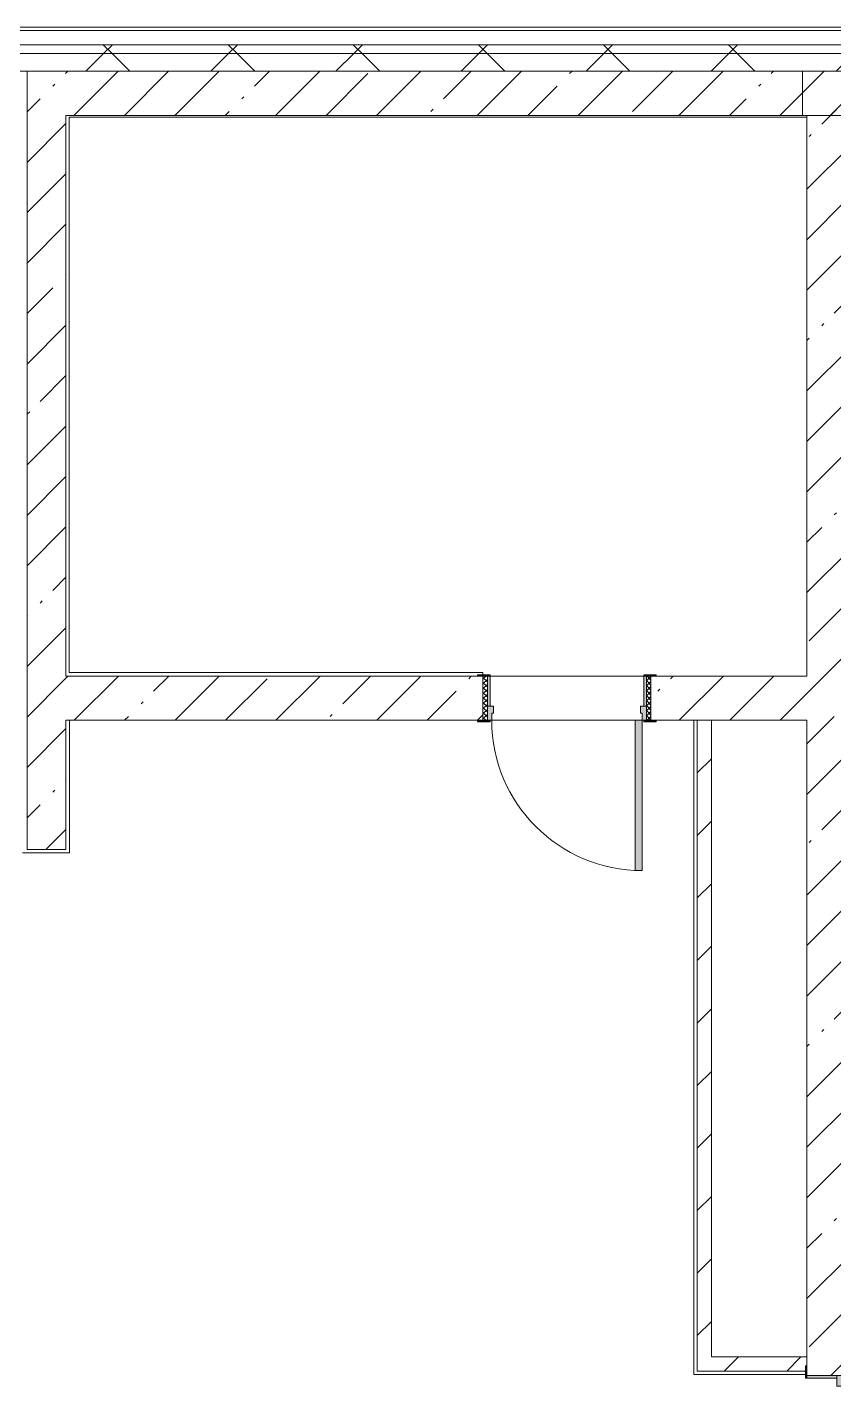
# Model space of a CAD drawing. Header units: millimetres. Extents: x -5714 to 188114, y -8553 to 29000.
# Drawn here: x 145854 to 150417, y 19695 to 27350 of the extents above; entities that cross this region are included whole.
import ezdxf

# ---------------------------------------------------------------- set-up
doc = ezdxf.new("R2010")
doc.units = ezdxf.units.MM
for name, color, linetype, lineweight, true_color in [('A-DOOR-3', 7, 'Continuous', 5, 0xaaaaaa), ('A-DOOR-4', 7, 'Continuous', 5, 0xe2e2e2), ('A-DOOR-FRAM-2', 7, 'Continuous', 5, 0xe2e2e2), ('A-DOOR-FRAM-3', 7, 'Continuous', 5, 0xaaaaaa), ('A-FLOR-2', 7, 'Continuous', 5, 0xaaaaaa)]:
    doc.layers.add(name, color=color, linetype=linetype, lineweight=lineweight, true_color=true_color)
for name, color, linetype, lineweight in [('A-WALL', 7, 'Continuous', 9), ('A-WALL-2', 7, 'Continuous', 5), ('I-WALL-2', 7, 'Continuous', 5)]:
    doc.layers.add(name, color=color, linetype=linetype, lineweight=lineweight)
pattern_1 = [(45, (61103.76, 0), (-353.5534, 353.5534), []), (135, (61103.76, 0), (-353.5534, -353.5534), [])]
pattern_2 = [(45, (61103.76, 0), (-285.1231, 285.1231), []), (45, (61388.9, 0), (-285.1231, 285.1231), [504.031, -100.806, 16.764, -84.042])]
pattern_3 = [(45, (61103.76, 0), (-176.7767, 176.7767), [])]

# ---------------------------------------------------------------- blocks, each defined once
blk = doc.blocks.new('110_Дверь_СКБ_2Ст - Д-1_л_Лестничная клетка EIS60 2-32359692-3_9_1_птичка')
at = {"layer": 'A-DOOR-4'}
for points in [[(662.5, 125), (662.5, 1025), (612.5, 1025), (612.5, 125)], [(-587.5, 525), (-637.5, 525), (-637.5, 125), (-587.5, 125)], [(712.5, -125), (712.5, 45), (697.5, 45), (697.5, -125)]]:
    blk.add_hatch(color=256, dxfattribs=at).paths.add_polyline_path(points)
h = blk.add_hatch(color=256, dxfattribs=at)
h.paths.add_polyline_path([(712.5, 125), (662.5, 125), (662.5, 75), (652.5, 75), (652.5, 45), (712.5, 45)])
h.paths.add_polyline_path([(-627.5, 45), (-627.5, 75), (-637.5, 75), (-637.5, 125), (-687.5, 125), (-687.5, 45)])
at = {"layer": 'A-DOOR-FRAM-2'}
for points in [[(-672.5, 125), (-672.5, 133), (-742.5, 133), (-742.5, 125)], [(767.5, 125), (767.5, 133), (697.5, 133), (697.5, 125)], [(-672.5, -125), (-672.5, 45), (-687.5, 45), (-687.5, -125)], [(-672.5, -133), (-672.5, -125), (-742.5, -125), (-742.5, -133)], [(767.5, -133), (767.5, -125), (697.5, -125), (697.5, -133)]]:
    blk.add_hatch(color=256, dxfattribs=at).paths.add_polyline_path(points)
at = {"layer": 'A-DOOR-3'}
for p, q in [((662.5, 1025), (612.5, 1025)), ((612.5, 1025), (612.5, 125)), ((662.5, 125), (662.5, 1025)), ((-637.5, 525), (-637.5, 125)), ((-587.5, 525), (-637.5, 525)), ((-587.5, 125), (-587.5, 525)), ((-637.5, 125), (-587.5, 125)), ((612.5, 125), (662.5, 125))]:
    blk.add_line(p, q, dxfattribs=at)
for centre, radius, start, end in [((662.5, 125), 900, 90, 180), ((-637.5, 125), 400, 360, 90)]:
    blk.add_arc(centre, radius, start, end, dxfattribs=at)
at = {"layer": 'A-DOOR-FRAM-3'}
for p, q in [((-672.5, 133), (-742.5, 133)), ((-742.5, 133), (-742.5, 125)), ((-742.5, 125), (-672.5, 125)), ((-637.5, 125), (-687.5, 125)), ((-687.5, 125), (-687.5, 45)), ((-672.5, 125), (-672.5, 133)), ((-637.5, 75), (-637.5, 125)), ((662.5, 125), (662.5, 75)), ((712.5, 125), (662.5, 125)), ((767.5, 133), (697.5, 133)), ((697.5, 133), (697.5, 125)), ((697.5, 125), (767.5, 125)), ((712.5, 45), (712.5, 125)), ((767.5, 125), (767.5, 133)), ((-687.5, 45), (-627.5, 45)), ((-672.5, 45), (-687.5, 45)), ((-687.5, 45), (-687.5, -125)), ((-672.5, -125), (-672.5, 45)), ((-627.5, 75), (-637.5, 75)), ((-627.5, 45), (-627.5, 75)), ((662.5, 75), (652.5, 75)), ((652.5, 75), (652.5, 45)), ((652.5, 45), (712.5, 45)), ((712.5, 45), (697.5, 45)), ((697.5, 45), (697.5, -125)), ((712.5, -125), (712.5, 45)), ((-672.5, -125), (-742.5, -125)), ((-742.5, -125), (-742.5, -133)), ((-742.5, -133), (-672.5, -133)), ((-687.5, -125), (-672.5, -125)), ((-672.5, -133), (-672.5, -125)), ((697.5, -125), (712.5, -125)), ((767.5, -125), (697.5, -125)), ((697.5, -125), (697.5, -133)), ((697.5, -133), (767.5, -133)), ((767.5, -133), (767.5, -125))]:
    blk.add_line(p, q, dxfattribs=at)
blk = doc.blocks.new('110_Дверь_СКБ_1Ст_Внутренняя1 - Д-8а 950x2100h _книгохранилище_ огнестойкая дверь_-32656878-3_9_1_птичка')
at = {"layer": 'A-DOOR-3'}
h = blk.add_hatch(dxfattribs=at)
h.set_pattern_fill('FP_148', color=256, style=0, pattern_type=2)
h.set_pattern_definition([(225, (1826.41, -189.685), (-14.14214, 14.14214), []), (135, (1826.41, -189.685), (14.14214, 14.14214), [])])
h.paths.add_polyline_path([(487.5, -125), (487.5, 125), (462.5, 125), (462.5, -125)])
at = {"layer": 'A-DOOR-4'}
h = blk.add_hatch(color=256, dxfattribs=at)
h.paths.add_polyline_path([(462.5, -125), (462.5, -45), (427.5, -45), (427.5, -85), (437.5, -85), (437.5, -125)])
h.paths.add_polyline_path([(-437.5, -125), (-412.5, -125), (-412.5, -85), (-402.5, -85), (-402.5, -45), (-437.5, -45)])
at = {"layer": 'A-DOOR-FRAM-2'}
for points in [[(-422.5, 125), (-422.5, 133), (-492.5, 133), (-492.5, 125)], [(-422.5, -45), (-422.5, 125), (-437.5, 125), (-437.5, -45)], [(517.5, 125), (517.5, 133), (447.5, 133), (447.5, 125)], [(462.5, -45), (462.5, 125), (447.5, 125), (447.5, -45)], [(-422.5, -133), (-422.5, -125), (-492.5, -125), (-492.5, -133)], [(437.5, -975), (437.5, -125), (397.5, -125), (397.5, -975)], [(517.5, -133), (517.5, -125), (447.5, -125), (447.5, -133)]]:
    blk.add_hatch(color=256, dxfattribs=at).paths.add_polyline_path(points)
at = {"layer": 'A-DOOR-FRAM-3'}
h = blk.add_hatch(dxfattribs=at)
h.set_pattern_fill('FP_149', color=256, style=0, pattern_type=2)
h.set_pattern_definition([(315, (-296.384, -189.685), (-14.1421, -14.1421), []), (225, (-296.384, -189.685), (-14.1421, 14.1421), [])])
h.paths.add_polyline_path([(-437.5, -125), (-437.5, 125), (-462.5, 125), (-462.5, -125)])
at = {"layer": 'A-DOOR-3'}
for p, q in [((397.5, -125), (437.5, -125)), ((397.5, -975), (397.5, -125)), ((437.5, -125), (437.5, -975)), ((437.5, -975), (397.5, -975))]:
    blk.add_line(p, q, dxfattribs=at)
blk.add_arc((437.5, -125), 850, 180, 270, dxfattribs=at)
at = {"layer": 'A-DOOR-FRAM-3'}
for p, q in [((-492.5, 133), (-422.5, 133)), ((-492.5, 125), (-492.5, 133)), ((-422.5, 125), (-492.5, 125)), ((-462.5, 125), (-437.5, 125)), ((-462.5, -125), (-462.5, 125)), ((-437.5, 125), (-437.5, -125)), ((-437.5, 125), (-422.5, 125)), ((-437.5, -45), (-437.5, 125)), ((-422.5, 133), (-422.5, 125)), ((-422.5, 125), (-422.5, -45)), ((447.5, 125), (447.5, 133)), ((447.5, 133), (517.5, 133)), ((447.5, -45), (447.5, 125)), ((447.5, 125), (462.5, 125)), ((517.5, 125), (447.5, 125)), ((462.5, -125), (462.5, 125)), ((462.5, 125), (487.5, 125)), ((462.5, 125), (462.5, -45)), ((487.5, 125), (487.5, -125)), ((517.5, 133), (517.5, 125)), ((-437.5, -45), (-402.5, -45)), ((-437.5, -125), (-437.5, -45)), ((-422.5, -45), (-437.5, -45)), ((-402.5, -45), (-402.5, -85)), ((427.5, -45), (462.5, -45)), ((427.5, -85), (427.5, -45)), ((462.5, -45), (447.5, -45)), ((462.5, -45), (462.5, -125)), ((-492.5, -125), (-422.5, -125)), ((-492.5, -133), (-492.5, -125)), ((-422.5, -133), (-492.5, -133)), ((-437.5, -125), (-462.5, -125)), ((-437.5, -124), (-422.5, -124)), ((-437.5, -125), (-437.5, -124)), ((-412.5, -125), (-437.5, -125)), ((-422.5, -125), (-437.5, -125)), ((-422.5, -124), (-422.5, -125)), ((-422.5, -125), (-422.5, -133)), ((-412.5, -85), (-412.5, -125)), ((-402.5, -85), (-412.5, -85)), ((437.5, -85), (427.5, -85)), ((437.5, -125), (437.5, -85)), ((462.5, -125), (437.5, -125)), ((447.5, -125), (447.5, -124)), ((447.5, -124), (462.5, -124)), ((462.5, -125), (447.5, -125)), ((447.5, -133), (447.5, -125)), ((447.5, -125), (517.5, -125)), ((517.5, -133), (447.5, -133)), ((462.5, -124), (462.5, -125)), ((487.5, -125), (462.5, -125)), ((517.5, -125), (517.5, -133))]:
    blk.add_line(p, q, dxfattribs=at)

msp = doc.modelspace()

# ---------------------------------------------------------------- hatches: boundary and pattern name
at = {"layer": 'A-WALL-2'}
h = msp.add_hatch(dxfattribs=at)
h.set_pattern_fill('FP_66', color=256, style=0, pattern_type=2)
h.set_pattern_definition(pattern_1)
h.paths.add_polyline_path([(154263.8, 27200), (154313.8, 27200), (154313.8, 27250), (141453.8, 27250), (141453.8, 27200), (153396.4, 27200)])
h.paths.add_polyline_path([(137453.8, 27200), (138353.8, 27200), (138353.8, 27250), (137453.8, 27250)])
h.paths.add_polyline_path([(131913.8, 27200), (131913.8, 27250), (130713.8, 27250), (130713.8, 27200), (131023.5, 27200)])
h.paths.add_polyline_path([(127294.7, 27200), (128213.8, 27200), (128213.8, 27250), (123963.8, 27250), (123963.8, 27200), (125430.3, 27200)])
h.paths.add_polyline_path([(134013.8, 27200), (135353.8, 27200), (135353.8, 27250), (134013.8, 27250)])
h.paths.add_polyline_path([(122633.7, 27200), (123063.8, 27200), (123063.8, 27250), (120963.8, 27250), (120963.8, 27200), (121701.5, 27200)])
h.paths.add_polyline_path([(119837.1, 27200), (120063.8, 27200), (120063.8, 27250), (118963.8, 27250), (118963.8, 27200)])
h.paths.add_polyline_path([(115176, 27200), (115863.8, 27200), (115863.8, 27250), (114363.8, 27250), (114363.8, 27200)])
h.paths.add_polyline_path([(111447.2, 27200), (111863.8, 27200), (111863.8, 27250), (110764, 27250), (110764, 27200)])
h.paths.add_polyline_path([(109582.8, 27200), (109864, 27200), (109864, 27250), (108763.8, 27250), (108763.8, 27200)])
h.paths.add_polyline_path([(103163.8, 27200), (105663.8, 27200), (105663.8, 27250), (103163.8, 27250)])
h = msp.add_hatch(dxfattribs=at)
h.set_pattern_fill('FP_66', color=256, style=0, pattern_type=2)
h.set_pattern_definition(pattern_1)
h.paths.add_polyline_path([(154163.8, 27100), (154263.8, 27100), (154263.8, 27200), (141453.8, 27200), (141453.8, 27100), (153396.4, 27100)])
h.paths.add_polyline_path([(131913.8, 27100), (131913.8, 27200), (130713.8, 27200), (130713.8, 27100), (131023.5, 27100)])
h.paths.add_polyline_path([(135353.8, 27100), (135353.8, 27200), (134013.8, 27200), (134013.8, 27100), (134752.3, 27100)])
h.paths.add_polyline_path([(137453.8, 27100), (138353.8, 27100), (138353.8, 27200), (137453.8, 27200)])
h.paths.add_polyline_path([(128213.8, 27100), (128213.8, 27200), (123963.8, 27200), (123963.8, 27100), (127294.7, 27100)])
h.paths.add_polyline_path([(120963.8, 27100), (123063.8, 27100), (123063.8, 27200), (120963.8, 27200)])
h.paths.add_polyline_path([(120063.8, 27100), (120063.8, 27200), (118963.8, 27200), (118963.8, 27100), (119837.1, 27100)])
h.paths.add_polyline_path([(115176, 27100), (115863.8, 27100), (115863.8, 27200), (114363.8, 27200), (114363.8, 27100)])
h.paths.add_polyline_path([(111447.2, 27100), (111863.8, 27100), (111863.8, 27200), (110764, 27200), (110764, 27100)])
h.paths.add_polyline_path([(109582.8, 27100), (109864, 27100), (109864, 27200), (108763.8, 27200), (108763.8, 27100)])
h.paths.add_polyline_path([(104921.8, 27100), (105663.8, 27100), (105663.8, 27200), (103263.8, 27200), (103263.8, 27100), (103863.8, 27100)])
at = {"layer": 'I-WALL-2'}
h = msp.add_hatch(dxfattribs=at)
h.set_pattern_fill('FP_62', color=256, style=0, pattern_type=2)
h.set_pattern_definition(pattern_2)
h.paths.add_polyline_path([(150263.8, 26850), (150263.8, 27100), (145853.8, 27100), (145853.8, 26850), (147803.2, 26850)])
h = msp.add_hatch(dxfattribs=at)
h.set_pattern_fill('FP_62', color=256, style=0, pattern_type=2)
h.set_pattern_definition(pattern_2)
h.paths.add_polyline_path([(153913.8, 26850), (153913.8, 27100), (150238.8, 27100), (150238.8, 26850), (153396.4, 26850)])
h = msp.add_hatch(dxfattribs=at)
h.set_pattern_fill('FP_62', color=256, style=0, pattern_type=2)
h.set_pattern_definition(pattern_2)
h.paths.add_polyline_path([(150263.8, 17270), (150513.8, 17270), (150513.8, 18325), (150263.8, 18325), (150263.8, 18162.4)])
h.paths.add_polyline_path([(150263.8, 19725), (150513.8, 19725), (150513.8, 27100), (150263.8, 27100), (150263.8, 19750)])
h = msp.add_hatch(dxfattribs=at)
h.set_pattern_fill('FP_62', color=256, style=0, pattern_type=2)
h.set_pattern_definition(pattern_2)
h.paths.add_polyline_path([(145853.8, 22700), (146073.8, 22700), (146073.8, 26850), (145853.8, 26850), (145853.8, 22790)])
h = msp.add_hatch(dxfattribs=at)
h.set_pattern_fill('FP_62', color=256, style=0, pattern_type=2)
h.set_pattern_definition(pattern_2)
h.paths.add_polyline_path([(149667.6, 23430), (150263.8, 23430), (150263.8, 23680), (149381.8, 23680), (149381.8, 23430), (149643.8, 23430)])
h.paths.add_polyline_path([(147803.2, 23430), (148431.8, 23430), (148431.8, 23680), (146073.8, 23680), (146073.8, 23430)])
h = msp.add_hatch(dxfattribs=at)
h.set_pattern_fill('FP_67', color=256, style=0, pattern_type=2)
h.set_pattern_definition(pattern_3)
h.paths.add_polyline_path([(149723.8, 19750), (149723.8, 23430), (149643.8, 23430), (149643.8, 19750), (149667.6, 19750)])
h = msp.add_hatch(dxfattribs=at)
h.set_pattern_fill('FP_67', color=256, style=0, pattern_type=2)
h.set_pattern_definition(pattern_3)
h.paths.add_polyline_path([(149723.8, 19750), (150255.8, 19750), (150255.8, 19780), (150263.8, 19780), (150263.8, 19830), (149723.8, 19830)])

# ---------------------------------------------------------------- linework, layer by layer
at = {"layer": 'A-FLOR-2'}
for p, q in [((150263.8, 26840), (146091.8, 26840)), ((146091.8, 26840), (146091.8, 23700)), ((146091.8, 23700), (148431.8, 23700)), ((148431.8, 23700), (148431.8, 23688)), ((146093.8, 23430), (146093.8, 22680)), ((149623.8, 19730), (149623.8, 23430)), ((146093.8, 22680), (145828.4, 22680)), ((150255.8, 19730), (149623.8, 19730))]:
    msp.add_line(p, q, dxfattribs=at)
at = {"layer": 'A-WALL'}
for p, q in [((154393.8, 27330), (141453.8, 27330)), ((154313.8, 27250), (141453.8, 27250)), ((154263.8, 27200), (141453.8, 27200)), ((149723.8, 23430), (149643.8, 23430)), ((150263.8, 19780), (150263.8, 19830))]:
    msp.add_line(p, q, dxfattribs=at)
at = {"layer": 'A-WALL-2'}
for p, q in [((154413.8, 27350), (130713.8, 27350)), ((153913.8, 27100), (103863.8, 27100))]:
    msp.add_line(p, q, dxfattribs=at)
at = {"layer": 'I-WALL-2'}
for p, q in [((145853.8, 27100), (145853.8, 22700)), ((150263.8, 27100), (145853.8, 27100)), ((153913.8, 27100), (150238.8, 27100)), ((150238.8, 27100), (150238.8, 26850)), ((146073.8, 23680), (146073.8, 26850)), ((146073.8, 26850), (150263.8, 26850)), ((150238.8, 26850), (153913.8, 26850)), ((150263.8, 26850), (150263.8, 23680)), ((148401.8, 23680), (146073.8, 23680)), ((148471.8, 23680), (149341.8, 23680)), ((150263.8, 23680), (149411.8, 23680)), ((146073.8, 22700), (146073.8, 23430)), ((146073.8, 23430), (148401.8, 23430)), ((149291.8, 23430), (148481.8, 23430)), ((149411.8, 23430), (149643.8, 23430)), ((149643.8, 23430), (149643.8, 19750)), ((149723.8, 19830), (149723.8, 23430)), ((149723.8, 23430), (150263.8, 23430)), ((150263.8, 23430), (150263.8, 19830)), ((145853.8, 22700), (146073.8, 22700)), ((150263.8, 19830), (149723.8, 19830)), ((149643.8, 19750), (150255.8, 19750))]:
    msp.add_line(p, q, dxfattribs=at)

# ---------------------------------------------------------------- block references
at = {"layer": 'A-DOOR-3'}
msp.add_blockref('110_Дверь_СКБ_1Ст_Внутренняя1 - Д-8а 950x2100h _книгохранилище_ огнестойкая дверь_-32656878-3_9_1_птичка', (148894.3, 23555), dxfattribs=at)
at = {"layer": 'A-DOOR-3', "rotation": 269.9999999999998}
msp.add_blockref('110_Дверь_СКБ_2Ст - Д-1_л_Лестничная клетка EIS60 2-32359692-3_9_1_птичка', (150388.8, 19037.5), dxfattribs=at)

doc.saveas('drawing.dxf')
